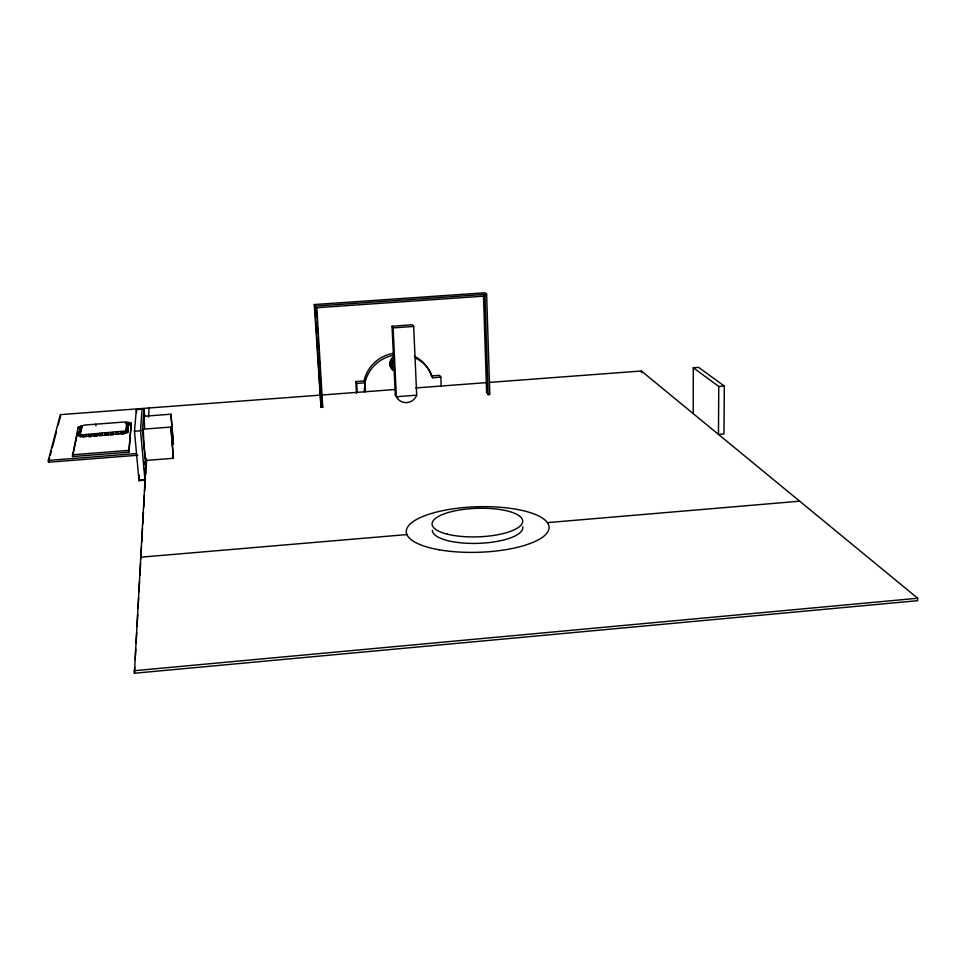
<?xml version="1.0" encoding="UTF-8"?>
<svg xmlns="http://www.w3.org/2000/svg" width="966" height="966" viewBox="0 0 966 966"><rect width="100%" height="100%" fill="white"/><g stroke="black" fill="none" stroke-linecap="round" stroke-linejoin="round"><path stroke-width="1.45" d="M693.202 413.605L693.286 367.768L698.599 367.37L724.319 386.05L723.981 433.951L718.462 434.398L718.764 386.472L693.286 367.768M145.902 458.27L145.781 460.456L173.385 458.282L170.91 427.057L143.282 429.17L143.922 444.867L145.781 460.456M170.946 414.209L173.397 444.42L170.946 414.209L144.115 416.237L144.586 428.626M489.786 382.379L641.388 370.992L917.7 598.256L917.603 600.683L134.395 673.242L145.999 462.026M134.395 673.242L134.733 667.216M135.155 659.681L135.747 649.14M136.085 643.115L136.677 632.573M137.015 626.548L137.691 614.485M138.029 608.459L138.633 597.918M138.971 591.892L139.563 581.351M139.901 575.325L140.577 563.275M140.831 558.746L141.507 546.696M141.761 542.18L142.521 528.619M142.775 524.103L143.451 512.052M143.705 507.524L144.393 495.473M144.646 490.957L145.323 478.907M145.576 474.391L146.699 459.985M148.559 416.986L149.078 407.978M144.2 464.743L144.345 462.159M139.007 480.694L134.479 431.222L140.505 430.764L142.099 408.968L143.994 408.835L142.521 430.377L140.517 430.522L144.972 480.211L139.007 480.694L139.382 475.224M364.23 391.822L364.967 382.814L364.061 380.942L355.838 381.558L356.478 393.379M134.479 431.222L136.351 409.632L142.074 409.198M81.168 426.912L78.222 427.129L72.462 456.568L128.864 452.173L131.304 423.096L125.411 423.543M128.864 452.173L131.304 423.096M170.91 427.057L173.385 458.282M129.335 425.294L129.178 423.591L126.51 423.796L129.287 422.516L124.952 421.973L85.141 425.004L82.388 425.644L82.074 427.177L80.287 427.31L81.965 427.721L80.057 428.409L80.118 430.667L80.057 428.409M129.444 424.207L129.287 422.516M115.86 434.459L115.763 432.273L115.86 434.459L127.705 432.539L127.717 429.145L125.918 429.278L127.778 428.59L126.039 428.167L127.886 427.479L126.16 427.069L127.995 426.38L126.28 425.97L128.164 424.75L126.449 424.34L129.178 423.591M127.826 431.416L127.778 428.59M127.935 430.305L127.886 427.479M128.043 429.194L127.995 426.38M128.152 428.095L128.116 425.294M128.273 426.996L128.164 424.75M127.705 432.539L127.609 430.256L125.809 430.389L127.657 429.701M127.548 430.812L80.468 434.978L80.637 436.704L88.8 436.077L88.631 434.35L88.715 436.535C92.845 438.721 90.901 431.343 91.432 436.33M123.986 433.831L123.877 431.645L123.986 433.831L121.281 434.036L121.173 431.862M113.155 434.664L113.046 432.478L113.155 434.664L110.438 434.869L110.281 433.142L112.986 432.937M107.733 435.074L107.624 432.901L107.733 435.074L105.016 435.292L104.92 433.106L105.016 435.292M99.583 435.702L99.486 433.517L99.583 435.702L115.92 434M96.866 435.908L96.781 433.722L96.866 435.908L94.149 436.125L93.98 434.386L96.697 434.181M83.269 436.958L83.185 434.772L83.269 436.958L86.083 436.282M80.637 436.704L78.946 436.27L78.886 433.988L80.697 433.843L79.007 433.42L79.176 435.147L79.127 432.853L81.047 432.152L79.248 432.297L79.417 434.012L79.357 431.742L81.277 431.041L79.478 431.174L79.647 432.889M80.468 434.978L78.886 433.988M80.456 429.013L80.287 427.31M79.478 431.174L81.398 430.486L79.707 430.063L81.736 428.819L79.949 428.964M80.516 426.211L80.576 428.457L80.516 426.211L82.303 426.078M72.462 456.568L77.763 431.742M137.764 455.252L48.493 462.231L49.616 457.92M50.365 455.046L51.5 450.748M52.249 447.874L56.378 432.08M58.25 424.895L60.508 416.286M48.493 462.231L48.3 460.432L60.339 414.643L395.227 389.491M316.812 307.719L484.98 296.079L486.623 294.268L485.089 292.758L314.264 304.544L321.038 407.374L322.753 407.241L316.812 307.719L314.264 304.544M134.153 670.718L917.7 598.256M140.601 557.201L406.903 534.572M547.444 522.63L799.691 501.197M140.251 479.909L144.562 479.571M48.3 460.432L136.23 453.561M143.958 468.619L145.951 468.462L142.521 430.377M718.764 386.472L724.319 386.05M83.1 435.231L85.902 434.555L85.986 436.741M88.534 434.809L91.263 434.603M99.413 433.975L102.203 433.311L102.299 435.497M104.847 433.565L107.564 433.348M115.703 432.732L118.468 432.068L118.577 434.241M121.124 432.309L123.829 432.104M91.516 435.871L99.655 435.243M72.281 454.781L128.695 450.385M415.863 387.934L486.792 382.608M416.696 395.191L396.362 396.724L395.287 394.732L392.027 326.23L412.494 324.781L413.677 326.448L416.696 395.191A11.133 10.723 -30.3 0 1 396.362 396.724L393.114 327.909L392.027 326.23M483.507 296.055L486.623 392.715L488.144 394.683L489.81 394.551L486.623 294.268L314.976 306.125L321.038 407.374M80.407 426.767L82.182 426.622M414.354 356.285A35.174 33.955 -29.7 0 1 431.464 375.931L439.602 375.327L440.858 377.163L441.208 386.038M355.838 381.558L356.708 383.43L364.967 382.814A35.344 34.1 -29.7 0 1 393.778 355.174M415.489 358.036A35.344 34.1 -29.7 0 1 432.683 377.766L440.858 377.163M393.114 327.909L413.677 326.448M144.115 416.237L144.514 417.71M431.464 375.931L432.683 377.766M322.028 405.189L322.753 407.241M78.222 427.129L78.391 428.832M79.828 429.508L79.997 431.222M95.779 424.195L95.948 425.885M126.667 422.275L126.824 423.965M126.558 423.253L126.715 424.943M125.87 429.834L126.027 431.548M125.749 430.957L125.846 433.239M136.351 409.632L136.617 412.591M143.994 408.835L144.646 416.105M145.431 472.024L145.6 473.883M144.332 413.436C143.717 407.737 144.828 419.087 144.188 413.376M145.757 463.656C145.105 457.655 146.252 469.548 145.588 463.535M316.365 310.629L316.727 316.643M317.355 327.148L317.717 333.149M318.249 342.157L318.708 349.656M319.239 358.664L319.686 366.174M320.229 375.17L320.676 382.681M321.219 391.689L321.569 397.69M356.708 383.43L357.191 392.341M364.967 382.814L365.438 391.725M484.98 296.079L488.144 394.683M641.388 370.992L641.4 372.586M522.751 526.76A45.269 14.418 -1.8 0 1 479.184 543.315A45.269 14.418 -1.8 0 1 432.321 530.394M397.823 398.028A11.073 10.674 -30.3 0 1 395.287 394.732M393.234 370.087A8.32 8.054 -31.8 0 1 392.945 357.191M393.452 370.449A8.332 8.066 -31.8 0 1 393.15 357.553M394.563 369.205A6.665 6.448 -31.8 0 1 392.896 360.197M394.78 369.58A6.665 6.46 -31.8 0 1 393.102 360.56M364.061 380.942A35.174 33.955 -29.7 0 1 394.043 353.218M439.107 549.787A71.436 22.773 -1.8 0 0 549.002 528.511A71.436 22.773 -1.8 0 0 444.915 510.205A71.436 22.773 -1.8 0 0 439.107 549.787M447.318 534.162A45.317 14.273 -1.9 0 0 521.749 524.164A45.317 14.273 -1.9 0 0 463.016 509.468A45.317 14.273 -1.9 0 0 447.318 534.162"/></g></svg>
